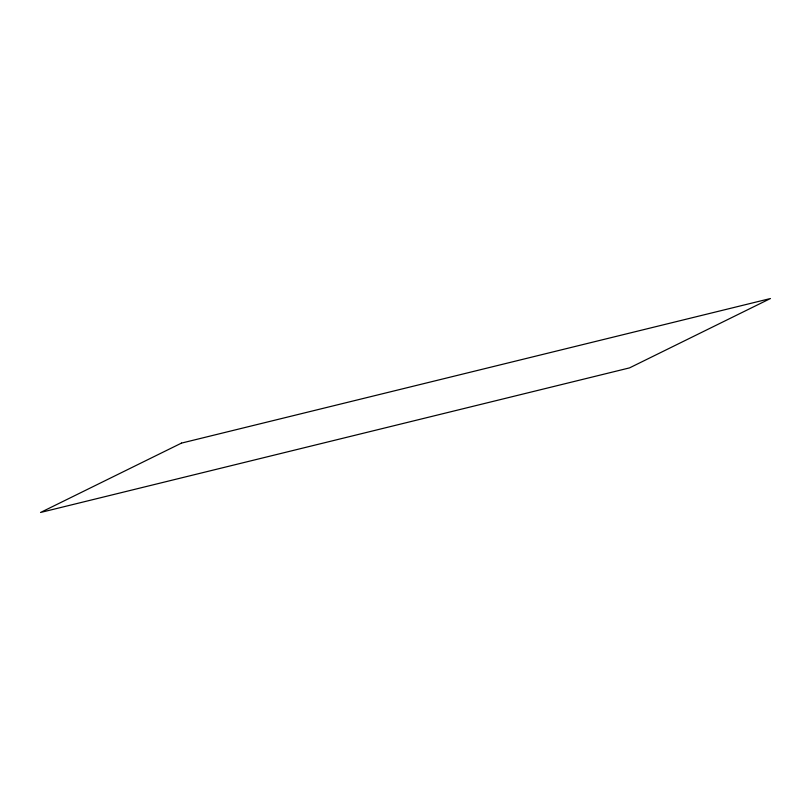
<?xml version="1.0" encoding="UTF-8"?>
<svg xmlns="http://www.w3.org/2000/svg" width="811" height="811" viewBox="0 0 811 811"><rect width="100%" height="100%" fill="white"/><g stroke="black" fill="none" stroke-linecap="round" stroke-linejoin="round"><path stroke-width="1.22" d="M181.471 443.11L40.55 512.471L629.529 367.89L770.45 298.529L181.471 443.11"/></g></svg>
